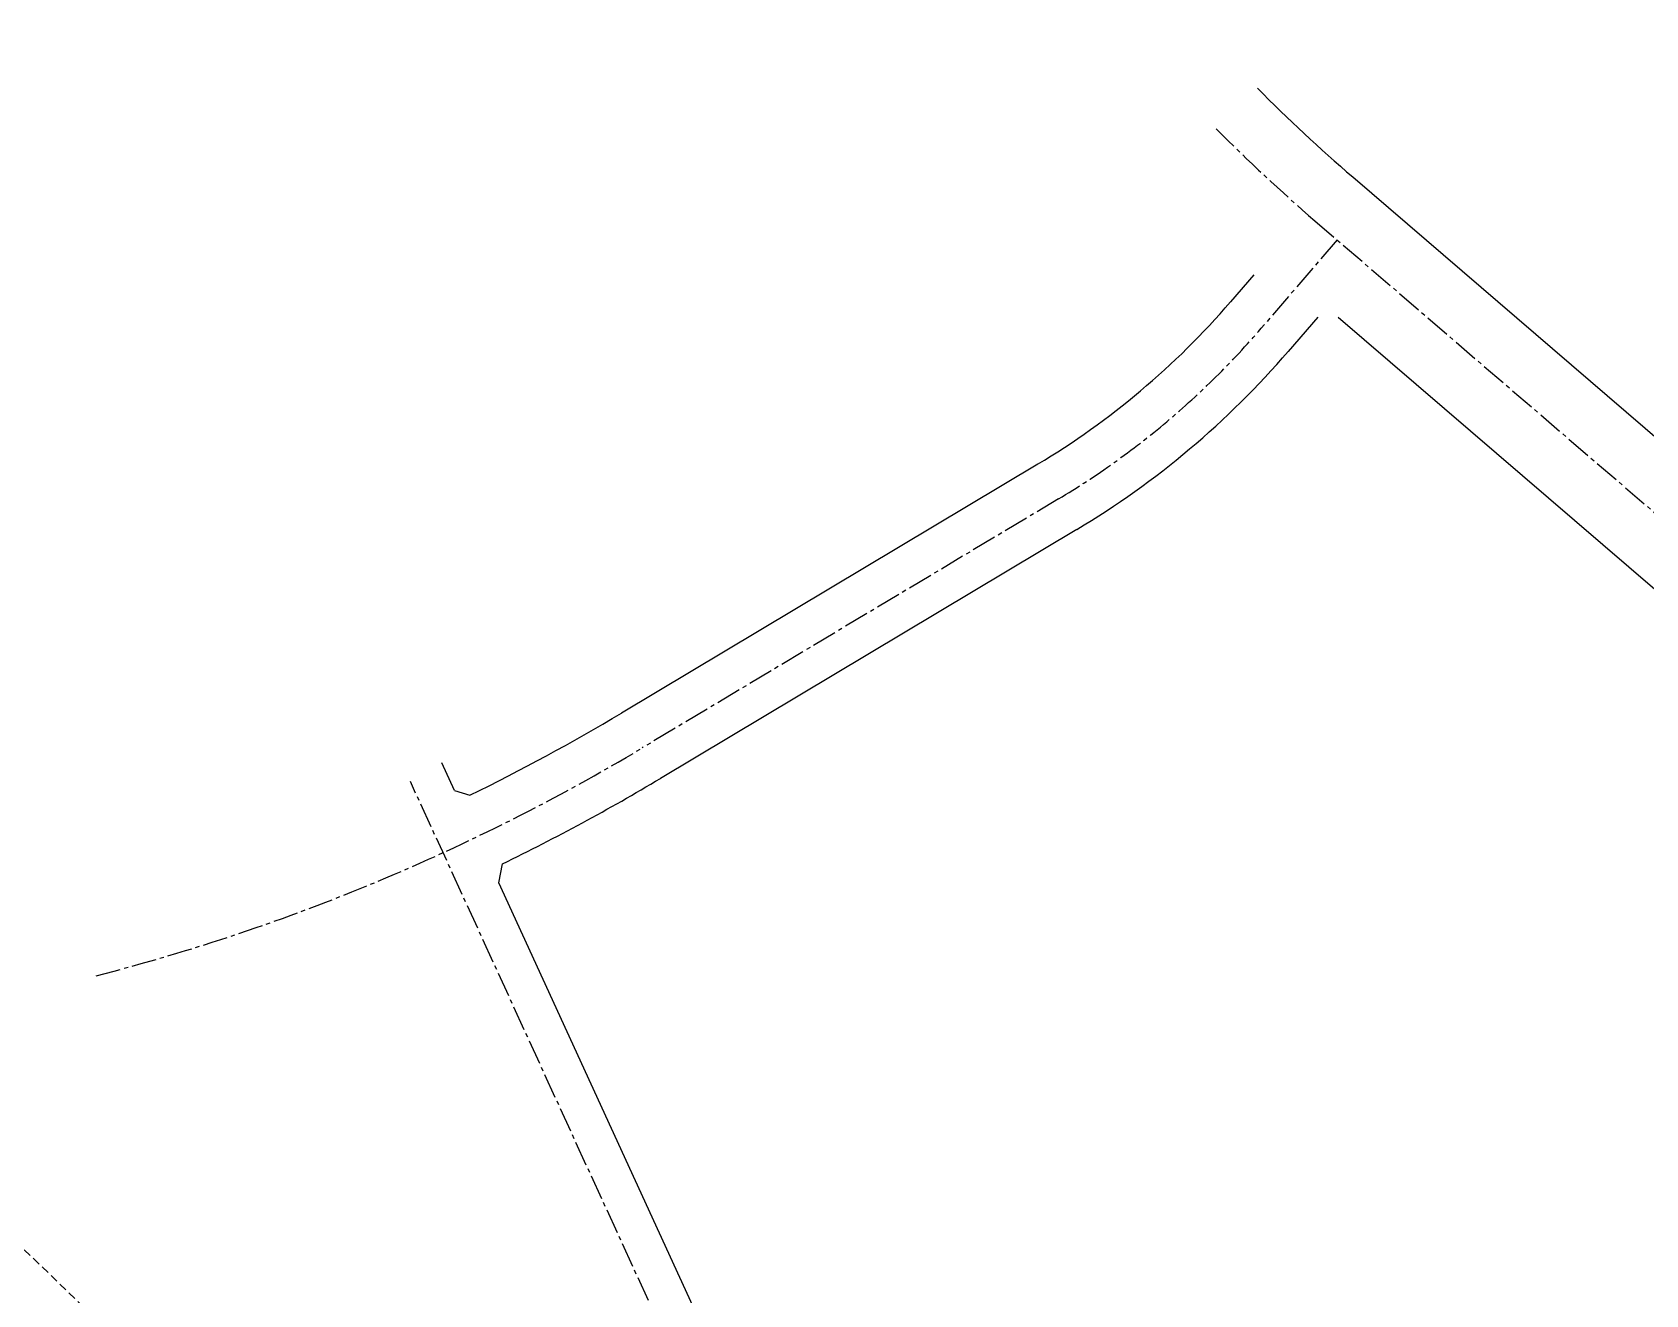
# Model space of a CAD drawing. Extents: x 6103485 to 6118941, y 2177469 to 2202379.
# Drawn here: x 6114971 to 6116922, y 2191279 to 2192805 of the extents above; entities that cross this region are included whole.
import ezdxf

# ---------------------------------------------------------------- set-up
doc = ezdxf.new("R2010")
doc.units = 0
doc.header["$LTSCALE"] = 40
doc.header["$MEASUREMENT"] = 0
doc.linetypes.add('CENTER2', pattern=[1.125, 0.75, -0.125, 0.125, -0.125])
doc.linetypes.add('DASHED2', pattern=[0.375, 0.25, -0.125])
for name, color, linetype in [('V-LINE-CNTR', 1, 'CENTER2'), ('V-LINE-RTWY', 1, 'Continuous'), ('V-LINE-TIE', 5, 'DASHED2')]:
    doc.layers.add(name, color=color, linetype=linetype)

msp = doc.modelspace()

# ---------------------------------------------------------------- linework, layer by layer
at = {"layer": 'V-LINE-CNTR'}
for p, q in [((6116522.1, 2192577.2), (6117901.4, 2191391.8)), ((6116548.9, 2192554.2), (6116457.1, 2192447.4)), ((6116211.9, 2192240.9), (6115708.6, 2191939.9)), ((6115772.3, 2191149.1), (6115428.2, 2191899.3))]:
    msp.add_line(p, q, dxfattribs=at)
for centre, radius, start, end in [((6117825.7, 2194094), 2000, 224.6454, 229.323), ((6115698.7, 2193099.2), 1000, 300.8769, 319.323), ((6114425.6, 2194085.6), 2500, 284.4228, 300.8769)]:
    msp.add_arc(centre, radius, start, end, dxfattribs=at)
at = {"layer": 'V-LINE-RTWY'}
for p, q in [((6116567.8, 2192630.3), (6117318.9, 2191984.7)), ((6116448, 2192511.9), (6116420, 2192479.3)), ((6116525.5, 2192460.9), (6116489.7, 2192419.4)), ((6116550.3, 2192460.7), (6117223.4, 2191882.2)), ((6116186.8, 2192283), (6115683.4, 2191982)), ((6116234, 2192204), (6115730.6, 2191903)), ((6115481.6, 2191888.5), (6115466.2, 2191922)), ((6115481.6, 2191888.5), (6115500, 2191882.7)), ((6115535.1, 2191776.7), (6115539.5, 2191799.6)), ((6115814.1, 2191168.3), (6115535.1, 2191776.7))]:
    msp.add_line(p, q, dxfattribs=at)
for centre, radius, start, end in [((6117825.7, 2194094), 1930, 224.6454, 229.323), ((6115698.7, 2193099.2), 951, 300.8769, 319.323), ((6115698.7, 2193099.2), 1043, 300.8769, 319.323), ((6114425.6, 2194085.6), 2451, 296.0003, 300.8769), ((6114425.6, 2194085.6), 2543, 295.9791, 300.8769)]:
    msp.add_arc(centre, radius, start, end, dxfattribs=at)
at = {"layer": 'V-LINE-TIE'}
msp.add_line((6115919, 2190410.2), (6103517.9, 2202359.9), dxfattribs=at)

doc.saveas('drawing.dxf')
